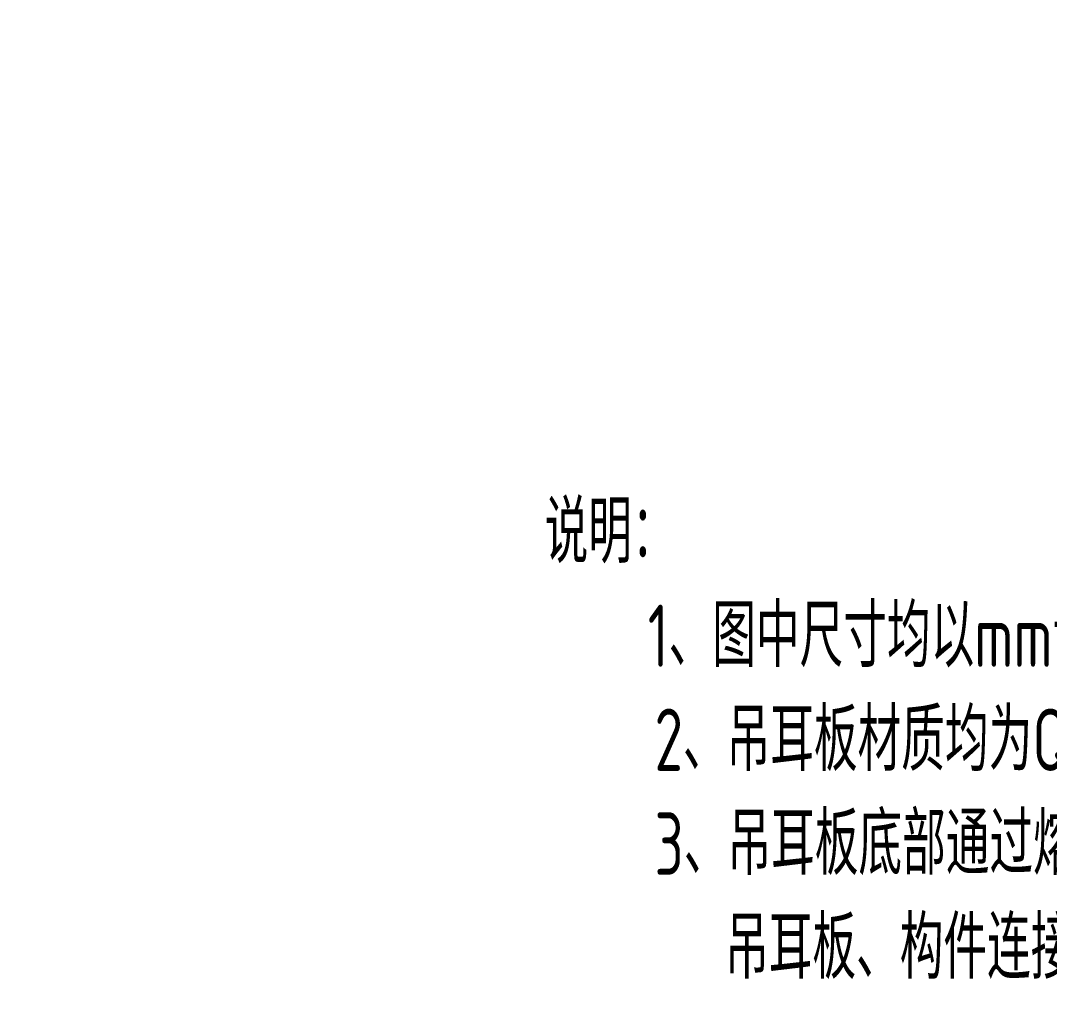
# Model space of a CAD drawing. Extents: x -65478 to 137115, y -100 to 34507.
# Drawn here: x 108517 to 115939, y 6965 to 14035 of the extents above; entities that cross this region are included whole.
import ezdxf

# ---------------------------------------------------------------- set-up
doc = ezdxf.new("R2010")
doc.units = 0
doc.header["$LTSCALE"] = 1000
doc.layers.get('0').update_dxf_attribs({"linetype": 'CONTINUOUS'})
doc.layers.get('Defpoints').update_dxf_attribs({"linetype": 'CONTINUOUS'})
doc.layers.add('6文本', color=7, linetype='CONTINUOUS', lineweight=15)
doc.layers.add('DIM', color=3, linetype='CONTINUOUS', lineweight=0)
doc.styles.add('TSSD_Dimension', font='tssdeng.shx', dxfattribs={"width": 0.7, "bigfont": 'hztxt.shx'})
doc.styles.add('TSSD_NORM', font='tssdeng.shx', dxfattribs={"width": 0.7, "bigfont": 'hztxt.shx'})
doc.dimstyles.new('TSSD_100_100', dxfattribs={"dimtxt": 300, "dimasz": 100, "dimexe": 100, "dimexo": 250, "dimgap": 100, "dimtad": 1, "dimdec": 0, "dimzin": 0, "dimdsep": 46, "dimtxsty": 'TSSD_Dimension', "dimblk": 'ARCHTICK', "dimblk1": 'ARCHTICK', "dimblk2": 'ARCHTICK', "dimcen": 0, "dimdle": 100, "dimclrt": 7, "dimadec": 0, "dimazin": 0, "dimtfac": 1, "dimtdec": 0, "dimtix": 1, "dimtmove": 2, "dimatfit": 3, "dimfxl": 1, "dimtolj": 1, "dimtzin": 0, "dimarcsym": 0})

# ---------------------------------------------------------------- blocks, each defined once
blk = doc.blocks.new('_ArchTick')
at = {"color": 0, "linetype": 'ByBlock', "const_width": 0.15}
blk.add_lwpolyline([(-0.5, -0.5), (0.5, 0.5)], dxfattribs=at)
blk = doc.blocks.new('*D187')
at = {"layer": 'Defpoints', "color": 0, "transparency": 16777216}
for p in [(86588.2, 34060.4), (115688.3, 16824.4), (86588.2, 0)]:
    blk.add_point(p, dxfattribs=at)
at = {"layer": 'DIM', "color": 0, "lineweight": -2, "transparency": 16777216}
for p, q in [((86588.2, 250), (86588.2, 34160.4)), ((115688.3, 17074.4), (115688.3, 34160.4)), ((115788.3, 34060.4), (86488.2, 34060.4))]:
    blk.add_line(p, q, dxfattribs=at)
at = {"layer": 'DIM', "color": 0, "lineweight": -2, "transparency": 16777216, "xscale": 100, "yscale": 100, "zscale": 100, "rotation": 180}
blk.add_blockref('_ArchTick', (86588.2, 34060.4), dxfattribs=at)
at = {"layer": 'DIM', "color": 0, "lineweight": -2, "transparency": 16777216, "xscale": 100, "yscale": 100, "zscale": 100}
blk.add_blockref('_ArchTick', (115688.3, 34060.4), dxfattribs=at)
at = {"layer": 'DIM', "color": 7, "transparency": 16777216, "insert": (101138.2, 34310.4), "char_height": 300, "attachment_point": 5, "style": 'TSSD_Dimension'}
blk.add_mtext('\\A1;29100', dxfattribs=at)
blk = doc.blocks.new('*D188')
at = {"layer": 'Defpoints', "color": 0, "transparency": 16777216}
for p in [(115688.3, 18560.5), (115688.3, 16824.4), (86588.2, 0)]:
    blk.add_point(p, dxfattribs=at)
at = {"layer": 'DIM', "color": 0, "lineweight": -2, "transparency": 16777216}
for p, q in [((86588.2, 250), (86588.2, 18660.5)), ((115688.3, 17074.4), (115688.3, 18660.5)), ((86488.2, 18560.5), (115788.3, 18560.5))]:
    blk.add_line(p, q, dxfattribs=at)
at = {"layer": 'DIM', "color": 0, "lineweight": -2, "transparency": 16777216, "xscale": 100, "yscale": 100, "zscale": 100, "rotation": 180}
blk.add_blockref('_ArchTick', (86588.2, 18560.5), dxfattribs=at)
at = {"layer": 'DIM', "color": 0, "lineweight": -2, "transparency": 16777216, "xscale": 100, "yscale": 100, "zscale": 100}
blk.add_blockref('_ArchTick', (115688.3, 18560.5), dxfattribs=at)
at = {"layer": 'DIM', "color": 7, "transparency": 16777216, "insert": (101138.2, 18810.5), "char_height": 300, "attachment_point": 5, "style": 'TSSD_Dimension'}
blk.add_mtext('\\A1;29100', dxfattribs=at)
blk = doc.blocks.new('*D190')
at = {"layer": 'Defpoints', "color": 0, "transparency": 16777216}
for p in [(82230.4, 16824.4), (115688.3, 16824.4), (107588.2, 0)]:
    blk.add_point(p, dxfattribs=at)
at = {"layer": 'DIM', "color": 0, "lineweight": -2, "transparency": 16777216}
for p, q in [((82230.4, -100), (82230.4, 16924.4)), ((115438.3, 16824.4), (82130.4, 16824.4)), ((107338.2, 0), (82130.4, 0))]:
    blk.add_line(p, q, dxfattribs=at)
at = {"layer": 'DIM', "color": 0, "lineweight": -2, "transparency": 16777216, "xscale": 100, "yscale": 100, "zscale": 100}
for p, rotation in [((82230.4, 16824.4), 90), ((82230.4, 0), 270)]:
    blk.add_blockref('_ArchTick', p, dxfattribs=dict(at, rotation=rotation))
at = {"layer": 'DIM', "color": 7, "transparency": 16777216, "insert": (81980.4, 8412.2), "char_height": 300, "attachment_point": 5, "rotation": 90, "style": 'TSSD_Dimension'}
blk.add_mtext('\\A1;16824', dxfattribs=at)

msp = doc.modelspace()

# ---------------------------------------------------------------- texts
at = {"layer": '6文本', "style": 'TSSD_NORM', "width": 0.7}
for s, p in [('说明：', (112296.77228, 10120.90916)), ('1、图中尺寸均以mm计；', (113041.09532, 9370.90916)), ('2、吊耳板材质均为Q355B；', (113089.55686, 8620.90916)), ('3、吊耳板底部通过熔透焊缝与构件连接，加劲肋通过角焊缝分别与', (113089.55686, 7870.90916)), ('吊耳板、构件连接，焊脚尺寸不小于8mm。', (113598.72512, 7120.90916))]:
    msp.add_text(s, height=450, dxfattribs=at).set_placement(p)

# ---------------------------------------------------------------- dimensions: what is measured, and where the dimension line sits
at = {"layer": 'DIM'}
for base, p1, p2, picture, middle in [((86588.15021, 34060.40762), (115688.31085, 16824.4178), (86588.15021, 0), '*D187', (101138.23053, 34310.40762)), ((115688.31085, 18560.52107), (86588.15021, 0), (115688.31085, 16824.4178), '*D188', (101138.23053, 18810.52107))]:
    dim = msp.add_linear_dim(base=base, p1=p1, p2=p2, dimstyle='TSSD_100_100', dxfattribs=at)
    dim.commit()
    dim.dimension.update_dxf_attribs({"geometry": picture, "text_midpoint": middle})
dim = msp.add_linear_dim(base=(82230.4143, 16824.4178), p1=(107588.15021, 0), p2=(115688.31085, 16824.4178), angle=90, dimstyle='TSSD_100_100', dxfattribs=at)
dim.commit()
dim.dimension.update_dxf_attribs({"geometry": '*D190', "text_midpoint": (81980.4143, 8412.2089)})

doc.saveas('drawing.dxf')
